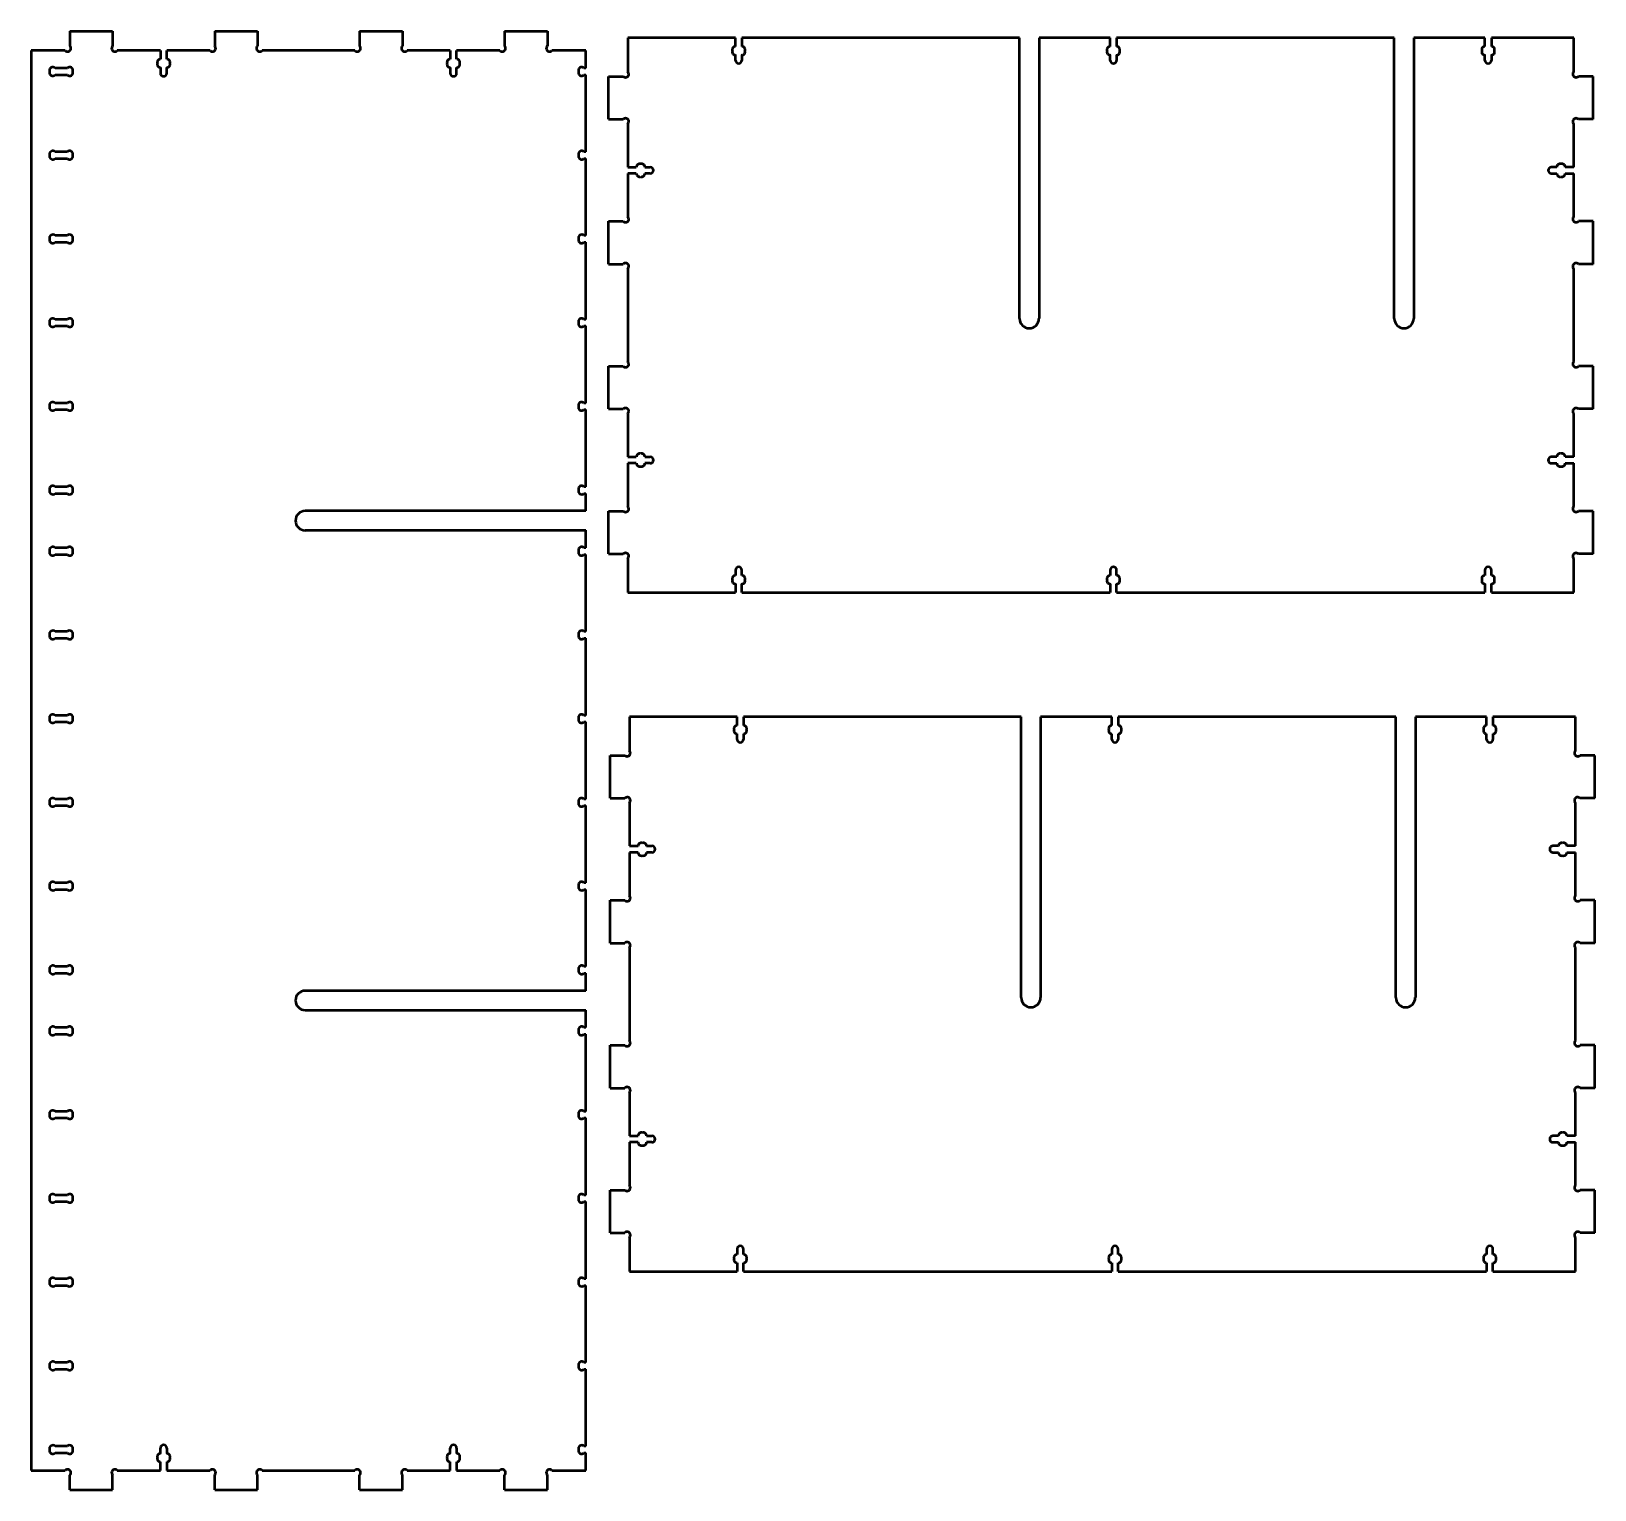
# Model space of a CAD drawing. Header units: millimetres. Extents: x 34 to 1495, y 88 to 1450.
import ezdxf

# ---------------------------------------------------------------- set-up
doc = ezdxf.new("R2010")
doc.units = ezdxf.units.MM

msp = doc.modelspace()

# ---------------------------------------------------------------- linework, layer by layer
at = {"color": 7, "linetype": 'Continuous', "lineweight": 50}
for p, q in [((70.5, 1449.6), (70.5, 1436)), ((70.5, 1449.6), (110.5, 1449.6)), ((110.5, 1449.6), (110.5, 1436)), ((205.8, 1449.6), (205.8, 1436)), ((205.8, 1449.6), (245.8, 1449.6)), ((245.8, 1449.6), (245.8, 1436)), ((341.1, 1449.6), (341.1, 1436)), ((341.1, 1449.6), (381.1, 1449.6)), ((381.1, 1449.6), (381.1, 1436)), ((476.5, 1449.6), (476.5, 1436)), ((476.5, 1449.6), (516.5, 1449.6)), ((516.5, 1449.6), (516.5, 1436)), ((34.5, 1431.6), (34.5, 105.6)), ((66.2, 1431.6), (34.5, 1431.6)), ((155.1, 1431.6), (114.8, 1431.6)), ((155.1, 1431.6), (155.1, 1423.6)), ((161.1, 1423.6), (161.1, 1431.6)), ((201.5, 1431.6), (161.1, 1431.6)), ((336.8, 1431.6), (250.1, 1431.6)), ((425.8, 1431.6), (385.5, 1431.6)), ((425.8, 1431.6), (425.8, 1423.6)), ((431.8, 1423.6), (431.8, 1431.6)), ((472.2, 1431.6), (431.8, 1431.6)), ((552.5, 1431.6), (520.8, 1431.6)), ((552.5, 1415.2), (552.5, 1431.6)), ((591.6, 1443.5), (591.6, 1411.8)), ((692.2, 1443.5), (591.6, 1443.5)), ((692.2, 1435.5), (692.2, 1443.5)), ((698.2, 1443.5), (698.2, 1435.5)), ((957.5, 1443.5), (698.2, 1443.5)), ((957.5, 1181.4), (957.5, 1443.5)), ((975.7, 1443.5), (975.7, 1181.4)), ((1042.2, 1443.5), (975.7, 1443.5)), ((1042.2, 1435.5), (1042.2, 1443.5)), ((1048.2, 1443.5), (1048.2, 1435.5)), ((1307.5, 1443.5), (1048.2, 1443.5)), ((1307.5, 1181.4), (1307.5, 1443.5)), ((1325.7, 1443.5), (1325.7, 1181.4)), ((1392.2, 1443.5), (1325.7, 1443.5)), ((1392.2, 1435.5), (1392.2, 1443.5)), ((1398.2, 1443.5), (1398.2, 1435.5)), ((1475.2, 1443.5), (1398.2, 1443.5)), ((1475.2, 1411.8), (1475.2, 1443.5)), ((692.2, 1422.5), (692.2, 1427.5)), ((698.2, 1427.5), (698.2, 1422.5)), ((1042.2, 1422.5), (1042.2, 1427.5)), ((1048.2, 1427.5), (1048.2, 1422.5)), ((1392.2, 1422.5), (1392.2, 1427.5)), ((1398.2, 1427.5), (1398.2, 1422.5)), ((68.2, 1415.2), (56.7, 1415.2)), ((56.7, 1409), (68.2, 1409)), ((155.1, 1415.7), (155.1, 1410.6)), ((161.1, 1410.6), (161.1, 1415.7)), ((425.8, 1415.7), (425.8, 1410.6)), ((431.8, 1410.6), (431.8, 1415.7)), ((552.5, 1415.2), (550.7, 1415.2)), ((550.7, 1409), (552.5, 1409)), ((552.5, 1337), (552.5, 1409)), ((573.6, 1367.5), (573.6, 1407.5)), ((573.6, 1407.5), (587.3, 1407.5)), ((1493.2, 1407.5), (1479.5, 1407.5)), ((1493.2, 1367.5), (1493.2, 1407.5)), ((573.6, 1367.5), (587.3, 1367.5)), ((591.6, 1363.2), (591.6, 1322.8)), ((1475.2, 1322.8), (1475.2, 1363.2)), ((1493.2, 1367.5), (1479.5, 1367.5)), ((68.2, 1337), (56.7, 1337)), ((56.7, 1330.8), (68.2, 1330.8)), ((552.5, 1337), (550.7, 1337)), ((550.7, 1330.8), (552.5, 1330.8)), ((552.5, 1258.8), (552.5, 1330.8)), ((591.6, 1322.8), (599.6, 1322.8)), ((591.6, 1316.8), (591.6, 1276.5)), ((599.6, 1316.8), (591.6, 1316.8)), ((607.6, 1322.8), (612.6, 1322.8)), ((612.6, 1316.8), (607.6, 1316.8)), ((1459.2, 1322.8), (1454.2, 1322.8)), ((1454.2, 1316.8), (1459.2, 1316.8)), ((1475.2, 1322.8), (1467.2, 1322.8)), ((1467.2, 1316.8), (1475.2, 1316.8)), ((1475.2, 1276.5), (1475.2, 1316.8)), ((573.6, 1232.2), (573.6, 1272.2)), ((573.6, 1272.2), (587.3, 1272.2)), ((1493.2, 1272.2), (1479.5, 1272.2)), ((1493.2, 1232.2), (1493.2, 1272.2)), ((68.2, 1258.8), (56.7, 1258.8)), ((552.5, 1258.8), (550.7, 1258.8)), ((56.7, 1252.7), (68.2, 1252.7)), ((550.7, 1252.7), (552.5, 1252.7)), ((552.5, 1180.6), (552.5, 1252.7)), ((573.6, 1232.2), (587.3, 1232.2)), ((591.6, 1227.8), (591.6, 1141.2)), ((1475.2, 1141.2), (1475.2, 1227.8)), ((1493.2, 1232.2), (1479.5, 1232.2)), ((68.2, 1180.6), (56.7, 1180.6)), ((56.7, 1174.5), (68.2, 1174.5)), ((552.5, 1180.6), (550.7, 1180.6)), ((550.7, 1174.5), (552.5, 1174.5)), ((552.5, 1102.4), (552.5, 1174.5)), ((573.6, 1096.9), (573.6, 1136.9)), ((573.6, 1136.9), (587.3, 1136.9)), ((1493.2, 1136.9), (1479.5, 1136.9)), ((1493.2, 1096.9), (1493.2, 1136.9)), ((68.2, 1102.4), (56.7, 1102.4)), ((56.7, 1096.3), (68.2, 1096.3)), ((552.5, 1102.4), (550.7, 1102.4)), ((550.7, 1096.3), (552.5, 1096.3)), ((552.5, 1024.3), (552.5, 1096.3)), ((573.6, 1096.9), (587.3, 1096.9)), ((1493.2, 1096.9), (1479.5, 1096.9)), ((591.6, 1092.5), (591.6, 1052.2)), ((1475.2, 1052.2), (1475.2, 1092.5)), ((591.6, 1052.2), (599.6, 1052.2)), ((607.6, 1052.2), (612.6, 1052.2)), ((1459.2, 1052.2), (1454.2, 1052.2)), ((1475.2, 1052.2), (1467.2, 1052.2)), ((591.6, 1046.2), (591.6, 1005.9)), ((599.6, 1046.2), (591.6, 1046.2)), ((612.6, 1046.2), (607.6, 1046.2)), ((1454.2, 1046.2), (1459.2, 1046.2)), ((1467.2, 1046.2), (1475.2, 1046.2)), ((1475.2, 1005.9), (1475.2, 1046.2)), ((68.2, 1024.3), (56.7, 1024.3)), ((552.5, 1024.3), (550.7, 1024.3)), ((56.7, 1018.1), (68.2, 1018.1)), ((550.7, 1018.1), (552.5, 1018.1)), ((552.5, 1001.7), (552.5, 1018.1)), ((552.5, 1001.7), (290.4, 1001.7)), ((573.6, 961.5), (573.6, 1001.5)), ((573.6, 1001.5), (587.3, 1001.5)), ((1493.2, 1001.5), (1479.5, 1001.5)), ((1493.2, 961.5), (1493.2, 1001.5)), ((290.4, 983.6), (552.5, 983.6)), ((552.5, 967.2), (552.5, 983.6)), ((68.2, 967.2), (56.7, 967.2)), ((552.5, 967.2), (550.7, 967.2)), ((56.7, 961), (68.2, 961)), ((550.7, 961), (552.5, 961)), ((552.5, 889), (552.5, 961)), ((573.6, 961.5), (587.3, 961.5)), ((591.6, 957.2), (591.6, 925.5)), ((1475.2, 925.5), (1475.2, 957.2)), ((1493.2, 961.5), (1479.5, 961.5)), ((692.2, 946.5), (692.2, 941.5)), ((698.2, 941.5), (698.2, 946.5)), ((1042.2, 946.5), (1042.2, 941.5)), ((1048.2, 941.5), (1048.2, 946.5)), ((1392.2, 946.5), (1392.2, 941.5)), ((1398.2, 941.5), (1398.2, 946.5)), ((591.6, 925.5), (692.2, 925.5)), ((692.2, 933.5), (692.2, 925.5)), ((698.2, 925.5), (698.2, 933.5)), ((698.2, 925.5), (1042.2, 925.5)), ((1042.2, 933.5), (1042.2, 925.5)), ((1048.2, 925.5), (1048.2, 933.5)), ((1048.2, 925.5), (1392.2, 925.5)), ((1392.2, 933.5), (1392.2, 925.5)), ((1398.2, 925.5), (1398.2, 933.5)), ((1398.2, 925.5), (1475.2, 925.5)), ((68.2, 889), (56.7, 889)), ((56.7, 882.8), (68.2, 882.8)), ((552.5, 889), (550.7, 889)), ((550.7, 882.8), (552.5, 882.8)), ((552.5, 810.8), (552.5, 882.8)), ((68.2, 810.8), (56.7, 810.8)), ((56.7, 804.7), (68.2, 804.7)), ((552.5, 810.8), (550.7, 810.8)), ((550.7, 804.7), (552.5, 804.7)), ((552.5, 732.6), (552.5, 804.7)), ((593.1, 809.4), (593.1, 777.7)), ((693.7, 809.4), (593.1, 809.4)), ((693.7, 801.4), (693.7, 809.4)), ((699.7, 809.4), (699.7, 801.4)), ((959.1, 809.4), (699.7, 809.4)), ((959.1, 547.3), (959.1, 809.4)), ((977.2, 809.4), (977.2, 547.3)), ((1043.7, 809.4), (977.2, 809.4)), ((1043.7, 801.4), (1043.7, 809.4)), ((1049.7, 809.4), (1049.7, 801.4)), ((1309.1, 809.4), (1049.7, 809.4)), ((1309.1, 547.3), (1309.1, 809.4)), ((1327.2, 809.4), (1327.2, 547.3)), ((1393.7, 809.4), (1327.2, 809.4)), ((1393.7, 801.4), (1393.7, 809.4)), ((1399.7, 809.4), (1399.7, 801.4)), ((1476.7, 809.4), (1399.7, 809.4)), ((1476.7, 777.7), (1476.7, 809.4)), ((693.7, 788.4), (693.7, 793.4)), ((699.7, 793.4), (699.7, 788.4)), ((1043.7, 788.4), (1043.7, 793.4)), ((1049.7, 793.4), (1049.7, 788.4)), ((1393.7, 788.4), (1393.7, 793.4)), ((1399.7, 793.4), (1399.7, 788.4)), ((575.1, 733.4), (575.1, 773.4)), ((575.1, 773.4), (588.8, 773.4)), ((1494.7, 773.4), (1481.1, 773.4)), ((1494.7, 733.4), (1494.7, 773.4)), ((68.2, 732.6), (56.7, 732.6)), ((552.5, 732.6), (550.7, 732.6)), ((575.1, 733.4), (588.8, 733.4)), ((1494.7, 733.4), (1481.1, 733.4)), ((56.7, 726.5), (68.2, 726.5)), ((550.7, 726.5), (552.5, 726.5)), ((552.5, 654.4), (552.5, 726.5)), ((593.1, 729.1), (593.1, 688.8)), ((1476.7, 688.8), (1476.7, 729.1)), ((593.1, 688.8), (601.2, 688.8)), ((609.1, 688.8), (614.1, 688.8)), ((1460.8, 688.8), (1455.7, 688.8)), ((1476.7, 688.8), (1468.7, 688.8)), ((593.1, 682.8), (593.1, 642.4)), ((601.2, 682.8), (593.1, 682.8)), ((614.1, 682.8), (609.1, 682.8)), ((1455.7, 682.8), (1460.8, 682.8)), ((1468.7, 682.8), (1476.7, 682.8)), ((1476.7, 642.4), (1476.7, 682.8)), ((68.2, 654.4), (56.7, 654.4)), ((56.7, 648.3), (68.2, 648.3)), ((552.5, 654.4), (550.7, 654.4)), ((550.7, 648.3), (552.5, 648.3)), ((552.5, 576.3), (552.5, 648.3)), ((575.1, 598.1), (575.1, 638.1)), ((575.1, 638.1), (588.8, 638.1)), ((1494.7, 638.1), (1481.1, 638.1)), ((1494.7, 598.1), (1494.7, 638.1)), ((575.1, 598.1), (588.8, 598.1)), ((593.1, 593.8), (593.1, 507.1)), ((1476.7, 507.1), (1476.7, 593.8)), ((1494.7, 598.1), (1481.1, 598.1)), ((68.2, 576.3), (56.7, 576.3)), ((56.7, 570.1), (68.2, 570.1)), ((552.5, 576.3), (550.7, 576.3)), ((550.7, 570.1), (552.5, 570.1)), ((552.5, 553.7), (552.5, 570.1)), ((552.5, 553.7), (290.4, 553.7)), ((290.4, 535.6), (552.5, 535.6)), ((552.5, 519.2), (552.5, 535.6)), ((68.2, 519.2), (56.7, 519.2)), ((56.7, 513), (68.2, 513)), ((552.5, 519.2), (550.7, 519.2)), ((550.7, 513), (552.5, 513)), ((552.5, 441), (552.5, 513)), ((575.1, 462.8), (575.1, 502.8)), ((575.1, 502.8), (588.8, 502.8)), ((1494.7, 502.8), (1481.1, 502.8)), ((1494.7, 462.8), (1494.7, 502.8)), ((575.1, 462.8), (588.8, 462.8)), ((593.1, 458.5), (593.1, 418.1)), ((1476.7, 418.1), (1476.7, 458.5)), ((1494.7, 462.8), (1481.1, 462.8)), ((68.2, 441), (56.7, 441)), ((552.5, 441), (550.7, 441)), ((56.7, 434.8), (68.2, 434.8)), ((550.7, 434.8), (552.5, 434.8)), ((552.5, 362.8), (552.5, 434.8)), ((593.1, 418.1), (601.2, 418.1)), ((593.1, 412.1), (593.1, 371.8)), ((601.2, 412.1), (593.1, 412.1)), ((609.1, 418.1), (614.1, 418.1)), ((614.1, 412.1), (609.1, 412.1)), ((1460.8, 418.1), (1455.7, 418.1)), ((1455.7, 412.1), (1460.8, 412.1)), ((1476.7, 418.1), (1468.7, 418.1)), ((1468.7, 412.1), (1476.7, 412.1)), ((1476.7, 371.8), (1476.7, 412.1)), ((575.1, 327.5), (575.1, 367.5)), ((575.1, 367.5), (588.8, 367.5)), ((1494.7, 367.5), (1481.1, 367.5)), ((1494.7, 327.5), (1494.7, 367.5)), ((68.2, 362.8), (56.7, 362.8)), ((56.7, 356.7), (68.2, 356.7)), ((552.5, 362.8), (550.7, 362.8)), ((550.7, 356.7), (552.5, 356.7)), ((552.5, 284.6), (552.5, 356.7)), ((575.1, 327.5), (588.8, 327.5)), ((593.1, 323.2), (593.1, 291.4)), ((1476.7, 291.4), (1476.7, 323.2)), ((1494.7, 327.5), (1481.1, 327.5)), ((693.7, 312.4), (693.7, 307.4)), ((699.7, 307.4), (699.7, 312.4)), ((1043.7, 312.4), (1043.7, 307.4)), ((1049.7, 307.4), (1049.7, 312.4)), ((1393.7, 312.4), (1393.7, 307.4)), ((1399.7, 307.4), (1399.7, 312.4)), ((693.7, 299.4), (693.7, 291.4)), ((699.7, 291.4), (699.7, 299.4)), ((1043.7, 299.4), (1043.7, 291.4)), ((1049.7, 291.4), (1049.7, 299.4)), ((1393.7, 299.4), (1393.7, 291.4)), ((1399.7, 291.4), (1399.7, 299.4)), ((68.2, 284.6), (56.7, 284.6)), ((56.7, 278.5), (68.2, 278.5)), ((552.5, 284.6), (550.7, 284.6)), ((550.7, 278.5), (552.5, 278.5)), ((552.5, 206.4), (552.5, 278.5)), ((593.1, 291.4), (693.7, 291.4)), ((699.7, 291.4), (1043.7, 291.4)), ((1049.7, 291.4), (1393.7, 291.4)), ((1399.7, 291.4), (1476.7, 291.4)), ((68.2, 206.4), (56.7, 206.4)), ((552.5, 206.4), (550.7, 206.4)), ((56.7, 200.3), (68.2, 200.3)), ((550.7, 200.3), (552.5, 200.3)), ((552.5, 128.3), (552.5, 200.3)), ((68.2, 128.3), (56.7, 128.3)), ((56.7, 122.1), (68.2, 122.1)), ((155.1, 121.6), (155.1, 126.6)), ((161.1, 126.6), (161.1, 121.6)), ((425.8, 121.6), (425.8, 126.6)), ((431.8, 126.6), (431.8, 121.6)), ((552.5, 128.3), (550.7, 128.3)), ((550.7, 122.1), (552.5, 122.1)), ((552.5, 105.6), (552.5, 122.1)), ((34.5, 105.6), (66.2, 105.6)), ((114.8, 105.6), (155.1, 105.6)), ((155.1, 105.6), (155.1, 113.7)), ((161.1, 113.7), (161.1, 105.6)), ((161.1, 105.6), (201.5, 105.6)), ((250.1, 105.6), (336.8, 105.6)), ((385.5, 105.6), (425.8, 105.6)), ((425.8, 105.6), (425.8, 113.7)), ((431.8, 113.7), (431.8, 105.6)), ((431.8, 105.6), (472.2, 105.6)), ((520.8, 105.6), (552.5, 105.6)), ((70.5, 87.6), (70.5, 101.3)), ((70.5, 87.6), (110.5, 87.6)), ((110.5, 87.6), (110.5, 101.3)), ((205.8, 87.6), (205.8, 101.3)), ((205.8, 87.6), (245.8, 87.6)), ((245.8, 87.6), (245.8, 101.3)), ((341.1, 87.6), (341.1, 101.3)), ((341.1, 87.6), (381.1, 87.6)), ((381.1, 87.6), (381.1, 101.3)), ((476.5, 87.6), (476.5, 101.3)), ((476.5, 87.6), (516.5, 87.6)), ((516.5, 87.6), (516.5, 101.3))]:
    msp.add_line(p, q, dxfattribs=at)
for centre, radius, start, end in [((68.4, 1433.8), 3.05, 224.0683, 45.9317), ((112.6, 1433.8), 3.05, 134.0683, 315.9317), ((203.7, 1433.8), 3.05, 224.0683, 45.9317), ((247.9, 1433.8), 3.05, 134.0683, 315.9317), ((339, 1433.8), 3.05, 224.0683, 45.9317), ((383.3, 1433.8), 3.05, 134.0683, 315.9317), ((474.4, 1433.8), 3.05, 224.0683, 45.9317), ((518.6, 1433.8), 3.05, 134.0683, 315.9317), ((692.2, 1432.4), 3.05, 90.1254, 198.0162), ((692.2, 1430.5), 3.05, 161.9838, 269.8746), ((698.2, 1432.4), 3.05, 341.9838, 89.8746), ((698.2, 1430.5), 3.05, 270.1254, 18.0162), ((1042.2, 1432.4), 3.05, 90.1254, 198.0162), ((1042.2, 1430.5), 3.05, 161.9838, 269.8746), ((1048.2, 1432.4), 3.05, 341.9838, 89.8746), ((1048.2, 1430.5), 3.05, 270.1254, 18.0162), ((1392.2, 1432.4), 3.05, 90.1254, 198.0162), ((1392.2, 1430.5), 3.05, 161.9838, 269.8746), ((1398.2, 1432.4), 3.05, 341.9838, 89.8746), ((1398.2, 1430.5), 3.05, 270.1254, 18.0162), ((155.2, 1420.6), 3.05, 90.1254, 198.0162), ((155.2, 1418.7), 3.05, 161.9838, 269.8746), ((161.1, 1420.6), 3.05, 341.9838, 89.8746), ((161.1, 1418.7), 3.05, 270.1254, 18.0162), ((425.8, 1420.6), 3.05, 90.1254, 198.0162), ((425.8, 1418.7), 3.05, 161.9838, 269.8746), ((431.8, 1420.6), 3.05, 341.9838, 89.8746), ((431.8, 1418.7), 3.05, 270.1254, 18.0162), ((695.2, 1422.5), 3, 180, 0), ((1045.2, 1422.5), 3, 180, 0), ((1395.2, 1422.5), 3, 180, 0), ((54.5, 1413.1), 3.05, 44.0683, 198.2209), ((54.5, 1411.1), 3.05, 161.7791, 315.9317), ((70.4, 1413.1), 3.05, 341.7791, 135.9317), ((70.4, 1411.1), 3.05, 224.0683, 18.2209), ((158.1, 1410.6), 3, 180, 0), ((428.8, 1410.6), 3, 180, 0), ((548.5, 1413.1), 3.05, 44.0683, 198.2209), ((548.5, 1411.1), 3.05, 161.7791, 315.9317), ((589.5, 1409.6), 3.05, 224.0683, 45.9317), ((1477.3, 1409.6), 3.05, 134.0683, 315.9317), ((589.5, 1365.3), 3.05, 314.0683, 135.9317), ((1477.3, 1365.3), 3.05, 44.0683, 225.9317), ((54.5, 1334.9), 3.05, 44.0683, 198.2209), ((54.5, 1333), 3.05, 161.7791, 315.9317), ((70.4, 1334.9), 3.05, 341.7791, 135.9317), ((70.4, 1333), 3.05, 224.0683, 18.2209), ((548.5, 1334.9), 3.05, 44.0683, 198.2209), ((548.5, 1333), 3.05, 161.7791, 315.9317), ((602.7, 1322.8), 3.05, 71.9838, 179.8746), ((602.7, 1316.8), 3.05, 180.1254, 288.0162), ((604.5, 1322.8), 3.05, 0.1254, 108.0162), ((604.5, 1316.8), 3.05, 251.9838, 359.8746), ((612.6, 1319.8), 3, 270, 90), ((1454.2, 1319.8), 3, 90, 270), ((1462.3, 1322.8), 3.05, 71.9838, 179.8746), ((1462.3, 1316.8), 3.05, 180.1254, 288.0162), ((1464.1, 1322.8), 3.05, 0.1254, 108.0162), ((1464.1, 1316.8), 3.05, 251.9838, 359.8746), ((589.5, 1274.3), 3.05, 224.0683, 45.9317), ((1477.3, 1274.3), 3.05, 134.0683, 315.9317), ((54.5, 1256.7), 3.05, 44.0683, 198.2209), ((70.4, 1256.7), 3.05, 341.7791, 135.9317), ((548.5, 1256.7), 3.05, 44.0683, 198.2209), ((54.5, 1254.8), 3.05, 161.7791, 315.9317), ((70.4, 1254.8), 3.05, 224.0683, 18.2209), ((548.5, 1254.8), 3.05, 161.7791, 315.9317), ((589.5, 1230), 3.05, 314.0683, 135.9317), ((1477.3, 1230), 3.05, 44.0683, 225.9317), ((54.5, 1178.5), 3.05, 44.0683, 198.2209), ((54.5, 1176.6), 3.05, 161.7791, 315.9317), ((70.4, 1178.5), 3.05, 341.7791, 135.9317), ((70.4, 1176.6), 3.05, 224.0683, 18.2209), ((548.5, 1178.5), 3.05, 44.0683, 198.2209), ((548.5, 1176.6), 3.05, 161.7791, 315.9317), ((966.6, 1181.4), 9.08, 180, 0), ((1316.6, 1181.4), 9.08, 180, 0), ((589.5, 1139), 3.05, 224.0683, 45.9317), ((1477.3, 1139), 3.05, 134.0683, 315.9317), ((54.5, 1100.3), 3.05, 44.0683, 198.2209), ((54.5, 1098.4), 3.05, 161.7791, 315.9317), ((70.4, 1100.3), 3.05, 341.7791, 135.9317), ((70.4, 1098.4), 3.05, 224.0683, 18.2209), ((548.5, 1100.3), 3.05, 44.0683, 198.2209), ((548.5, 1098.4), 3.05, 161.7791, 315.9317), ((589.5, 1094.7), 3.05, 314.0683, 135.9317), ((1477.3, 1094.7), 3.05, 44.0683, 225.9317), ((602.7, 1052.2), 3.05, 71.9838, 179.8746), ((604.5, 1052.2), 3.05, 0.1254, 108.0162), ((612.6, 1049.2), 3, 270, 90), ((1454.2, 1049.2), 3, 90, 270), ((1462.3, 1052.2), 3.05, 71.9838, 179.8746), ((1464.1, 1052.2), 3.05, 0.1254, 108.0162), ((602.7, 1046.2), 3.05, 180.1254, 288.0162), ((604.5, 1046.2), 3.05, 251.9838, 359.8746), ((1462.3, 1046.2), 3.05, 180.1254, 288.0162), ((1464.1, 1046.2), 3.05, 251.9838, 359.8746), ((54.5, 1022.1), 3.05, 44.0683, 198.2209), ((70.4, 1022.1), 3.05, 341.7791, 135.9317), ((548.5, 1022.1), 3.05, 44.0683, 198.2209), ((54.5, 1020.2), 3.05, 161.7791, 315.9317), ((70.4, 1020.2), 3.05, 224.0683, 18.2209), ((548.5, 1020.2), 3.05, 161.7791, 315.9317), ((290.4, 992.6), 9.08, 90, 270), ((589.5, 1003.7), 3.05, 224.0683, 45.9317), ((1477.3, 1003.7), 3.05, 134.0683, 315.9317), ((54.5, 965.1), 3.05, 44.0683, 198.2209), ((54.5, 963.1), 3.05, 161.7791, 315.9317), ((70.4, 965.1), 3.05, 341.7791, 135.9317), ((70.4, 963.1), 3.05, 224.0683, 18.2209), ((548.5, 965.1), 3.05, 44.0683, 198.2209), ((548.5, 963.1), 3.05, 161.7791, 315.9317), ((589.5, 959.4), 3.05, 314.0683, 135.9317), ((695.2, 946.5), 3, 0, 180), ((1045.2, 946.5), 3, 0, 180), ((1395.2, 946.5), 3, 0, 180), ((1477.3, 959.4), 3.05, 44.0683, 225.9317), ((692.2, 938.4), 3.05, 90.1254, 198.0162), ((692.2, 936.5), 3.05, 161.9838, 269.8746), ((698.2, 938.4), 3.05, 341.9838, 89.8746), ((698.2, 936.5), 3.05, 270.1254, 18.0162), ((1042.2, 938.4), 3.05, 90.1254, 198.0162), ((1042.2, 936.5), 3.05, 161.9838, 269.8746), ((1048.2, 938.4), 3.05, 341.9838, 89.8746), ((1048.2, 936.5), 3.05, 270.1254, 18.0162), ((1392.2, 938.4), 3.05, 90.1254, 198.0162), ((1392.2, 936.5), 3.05, 161.9838, 269.8746), ((1398.2, 938.4), 3.05, 341.9838, 89.8746), ((1398.2, 936.5), 3.05, 270.1254, 18.0162), ((54.5, 886.9), 3.05, 44.0683, 198.2209), ((54.5, 885), 3.05, 161.7791, 315.9317), ((70.4, 886.9), 3.05, 341.7791, 135.9317), ((70.4, 885), 3.05, 224.0683, 18.2209), ((548.5, 886.9), 3.05, 44.0683, 198.2209), ((548.5, 885), 3.05, 161.7791, 315.9317), ((54.5, 808.7), 3.05, 44.0683, 198.2209), ((54.5, 806.8), 3.05, 161.7791, 315.9317), ((70.4, 808.7), 3.05, 341.7791, 135.9317), ((70.4, 806.8), 3.05, 224.0683, 18.2209), ((548.5, 808.7), 3.05, 44.0683, 198.2209), ((548.5, 806.8), 3.05, 161.7791, 315.9317), ((693.8, 798.4), 3.05, 90.1254, 198.0162), ((693.8, 796.5), 3.05, 161.9838, 269.8746), ((699.7, 798.4), 3.05, 341.9838, 89.8746), ((699.7, 796.5), 3.05, 270.1254, 18.0162), ((1043.8, 798.4), 3.05, 90.1254, 198.0162), ((1043.8, 796.5), 3.05, 161.9838, 269.8746), ((1049.7, 798.4), 3.05, 341.9838, 89.8746), ((1049.7, 796.5), 3.05, 270.1254, 18.0162), ((1393.8, 798.4), 3.05, 90.1254, 198.0162), ((1393.8, 796.5), 3.05, 161.9838, 269.8746), ((1399.7, 798.4), 3.05, 341.9838, 89.8746), ((1399.7, 796.5), 3.05, 270.1254, 18.0162), ((591, 775.5), 3.05, 224.0683, 45.9317), ((696.7, 788.4), 3, 180, 0), ((1046.7, 788.4), 3, 180, 0), ((1396.7, 788.4), 3, 180, 0), ((1478.9, 775.5), 3.05, 134.0683, 315.9317), ((54.5, 730.5), 3.05, 44.0683, 198.2209), ((70.4, 730.5), 3.05, 341.7791, 135.9317), ((548.5, 730.5), 3.05, 44.0683, 198.2209), ((591, 731.3), 3.05, 314.0683, 135.9317), ((1478.9, 731.3), 3.05, 44.0683, 225.9317), ((54.5, 728.6), 3.05, 161.7791, 315.9317), ((70.4, 728.6), 3.05, 224.0683, 18.2209), ((548.5, 728.6), 3.05, 161.7791, 315.9317), ((604.2, 688.7), 3.05, 71.9838, 179.8746), ((606.1, 688.7), 3.05, 0.1254, 108.0162), ((614.1, 685.8), 3, 270, 90), ((1455.7, 685.8), 3, 90, 270), ((1463.8, 688.7), 3.05, 71.9838, 179.8746), ((1465.7, 688.7), 3.05, 0.1254, 108.0162), ((604.2, 682.8), 3.05, 180.1254, 288.0162), ((606.1, 682.8), 3.05, 251.9838, 359.8746), ((1463.8, 682.8), 3.05, 180.1254, 288.0162), ((1465.7, 682.8), 3.05, 251.9838, 359.8746), ((54.5, 652.3), 3.05, 44.0683, 198.2209), ((54.5, 650.4), 3.05, 161.7791, 315.9317), ((70.4, 652.3), 3.05, 341.7791, 135.9317), ((70.4, 650.4), 3.05, 224.0683, 18.2209), ((548.5, 652.3), 3.05, 44.0683, 198.2209), ((548.5, 650.4), 3.05, 161.7791, 315.9317), ((591, 640.2), 3.05, 224.0683, 45.9317), ((1478.9, 640.2), 3.05, 134.0683, 315.9317), ((591, 596), 3.05, 314.0683, 135.9317), ((1478.9, 596), 3.05, 44.0683, 225.9317), ((54.5, 574.1), 3.05, 44.0683, 198.2209), ((54.5, 572.2), 3.05, 161.7791, 315.9317), ((70.4, 574.1), 3.05, 341.7791, 135.9317), ((70.4, 572.2), 3.05, 224.0683, 18.2209), ((548.5, 574.1), 3.05, 44.0683, 198.2209), ((548.5, 572.2), 3.05, 161.7791, 315.9317), ((290.4, 544.6), 9.08, 90, 270), ((968.1, 547.3), 9.08, 180, 0), ((1318.1, 547.3), 9.08, 180, 0), ((54.5, 517.1), 3.05, 44.0683, 198.2209), ((54.5, 515.1), 3.05, 161.7791, 315.9317), ((70.4, 517.1), 3.05, 341.7791, 135.9317), ((70.4, 515.1), 3.05, 224.0683, 18.2209), ((548.5, 517.1), 3.05, 44.0683, 198.2209), ((548.5, 515.1), 3.05, 161.7791, 315.9317), ((591, 504.9), 3.05, 224.0683, 45.9317), ((1478.9, 504.9), 3.05, 134.0683, 315.9317), ((591, 460.7), 3.05, 314.0683, 135.9317), ((1478.9, 460.7), 3.05, 44.0683, 225.9317), ((54.5, 438.9), 3.05, 44.0683, 198.2209), ((70.4, 438.9), 3.05, 341.7791, 135.9317), ((548.5, 438.9), 3.05, 44.0683, 198.2209), ((54.5, 437), 3.05, 161.7791, 315.9317), ((70.4, 437), 3.05, 224.0683, 18.2209), ((548.5, 437), 3.05, 161.7791, 315.9317), ((604.2, 418.1), 3.05, 71.9838, 179.8746), ((604.2, 412.1), 3.05, 180.1254, 288.0162), ((606.1, 418.1), 3.05, 0.1254, 108.0162), ((606.1, 412.1), 3.05, 251.9838, 359.8746), ((614.1, 415.1), 3, 270, 90), ((1455.7, 415.1), 3, 90, 270), ((1463.8, 418.1), 3.05, 71.9838, 179.8746), ((1463.8, 412.1), 3.05, 180.1254, 288.0162), ((1465.7, 418.1), 3.05, 0.1254, 108.0162), ((1465.7, 412.1), 3.05, 251.9838, 359.8746), ((591, 369.6), 3.05, 224.0683, 45.9317), ((1478.9, 369.6), 3.05, 134.0683, 315.9317), ((54.5, 360.7), 3.05, 44.0683, 198.2209), ((54.5, 358.8), 3.05, 161.7791, 315.9317), ((70.4, 360.7), 3.05, 341.7791, 135.9317), ((70.4, 358.8), 3.05, 224.0683, 18.2209), ((548.5, 360.7), 3.05, 44.0683, 198.2209), ((548.5, 358.8), 3.05, 161.7791, 315.9317), ((591, 325.4), 3.05, 314.0683, 135.9317), ((1478.9, 325.4), 3.05, 44.0683, 225.9317), ((693.8, 304.4), 3.05, 90.1254, 198.0162), ((696.7, 312.4), 3, 0, 180), ((699.7, 304.4), 3.05, 341.9838, 89.8746), ((1043.8, 304.4), 3.05, 90.1254, 198.0162), ((1046.7, 312.4), 3, 0, 180), ((1049.7, 304.4), 3.05, 341.9838, 89.8746), ((1393.8, 304.4), 3.05, 90.1254, 198.0162), ((1396.7, 312.4), 3, 0, 180), ((1399.7, 304.4), 3.05, 341.9838, 89.8746), ((693.8, 302.5), 3.05, 161.9838, 269.8746), ((699.7, 302.5), 3.05, 270.1254, 18.0162), ((1043.8, 302.5), 3.05, 161.9838, 269.8746), ((1049.7, 302.5), 3.05, 270.1254, 18.0162), ((1393.8, 302.5), 3.05, 161.9838, 269.8746), ((1399.7, 302.5), 3.05, 270.1254, 18.0162), ((54.5, 282.5), 3.05, 44.0683, 198.2209), ((54.5, 280.6), 3.05, 161.7791, 315.9317), ((70.4, 282.5), 3.05, 341.7791, 135.9317), ((70.4, 280.6), 3.05, 224.0683, 18.2209), ((548.5, 282.5), 3.05, 44.0683, 198.2209), ((548.5, 280.6), 3.05, 161.7791, 315.9317), ((54.5, 204.3), 3.05, 44.0683, 198.2209), ((70.4, 204.3), 3.05, 341.7791, 135.9317), ((548.5, 204.3), 3.05, 44.0683, 198.2209), ((54.5, 202.4), 3.05, 161.7791, 315.9317), ((70.4, 202.4), 3.05, 224.0683, 18.2209), ((548.5, 202.4), 3.05, 161.7791, 315.9317), ((54.5, 126.1), 3.05, 44.0683, 198.2209), ((54.5, 124.2), 3.05, 161.7791, 315.9317), ((70.4, 126.1), 3.05, 341.7791, 135.9317), ((70.4, 124.2), 3.05, 224.0683, 18.2209), ((155.2, 118.6), 3.05, 90.1254, 198.0162), ((155.2, 116.7), 3.05, 161.9838, 269.8746), ((158.1, 126.6), 3, 0, 180), ((161.1, 118.6), 3.05, 341.9838, 89.8746), ((161.1, 116.7), 3.05, 270.1254, 18.0162), ((425.8, 118.6), 3.05, 90.1254, 198.0162), ((425.8, 116.7), 3.05, 161.9838, 269.8746), ((428.8, 126.6), 3, 0, 180), ((431.8, 118.6), 3.05, 341.9838, 89.8746), ((431.8, 116.7), 3.05, 270.1254, 18.0162), ((548.5, 126.1), 3.05, 44.0683, 198.2209), ((548.5, 124.2), 3.05, 161.7791, 315.9317), ((68.4, 103.5), 3.05, 314.0683, 135.9317), ((112.6, 103.5), 3.05, 44.0683, 225.9317), ((203.7, 103.5), 3.05, 314.0683, 135.9317), ((247.9, 103.5), 3.05, 44.0683, 225.9317), ((339, 103.5), 3.05, 314.0683, 135.9317), ((383.3, 103.5), 3.05, 44.0683, 225.9317), ((474.4, 103.5), 3.05, 314.0683, 135.9317), ((518.6, 103.5), 3.05, 44.0683, 225.9317)]:
    msp.add_arc(centre, radius, start, end, dxfattribs=at)

doc.saveas('drawing.dxf')
